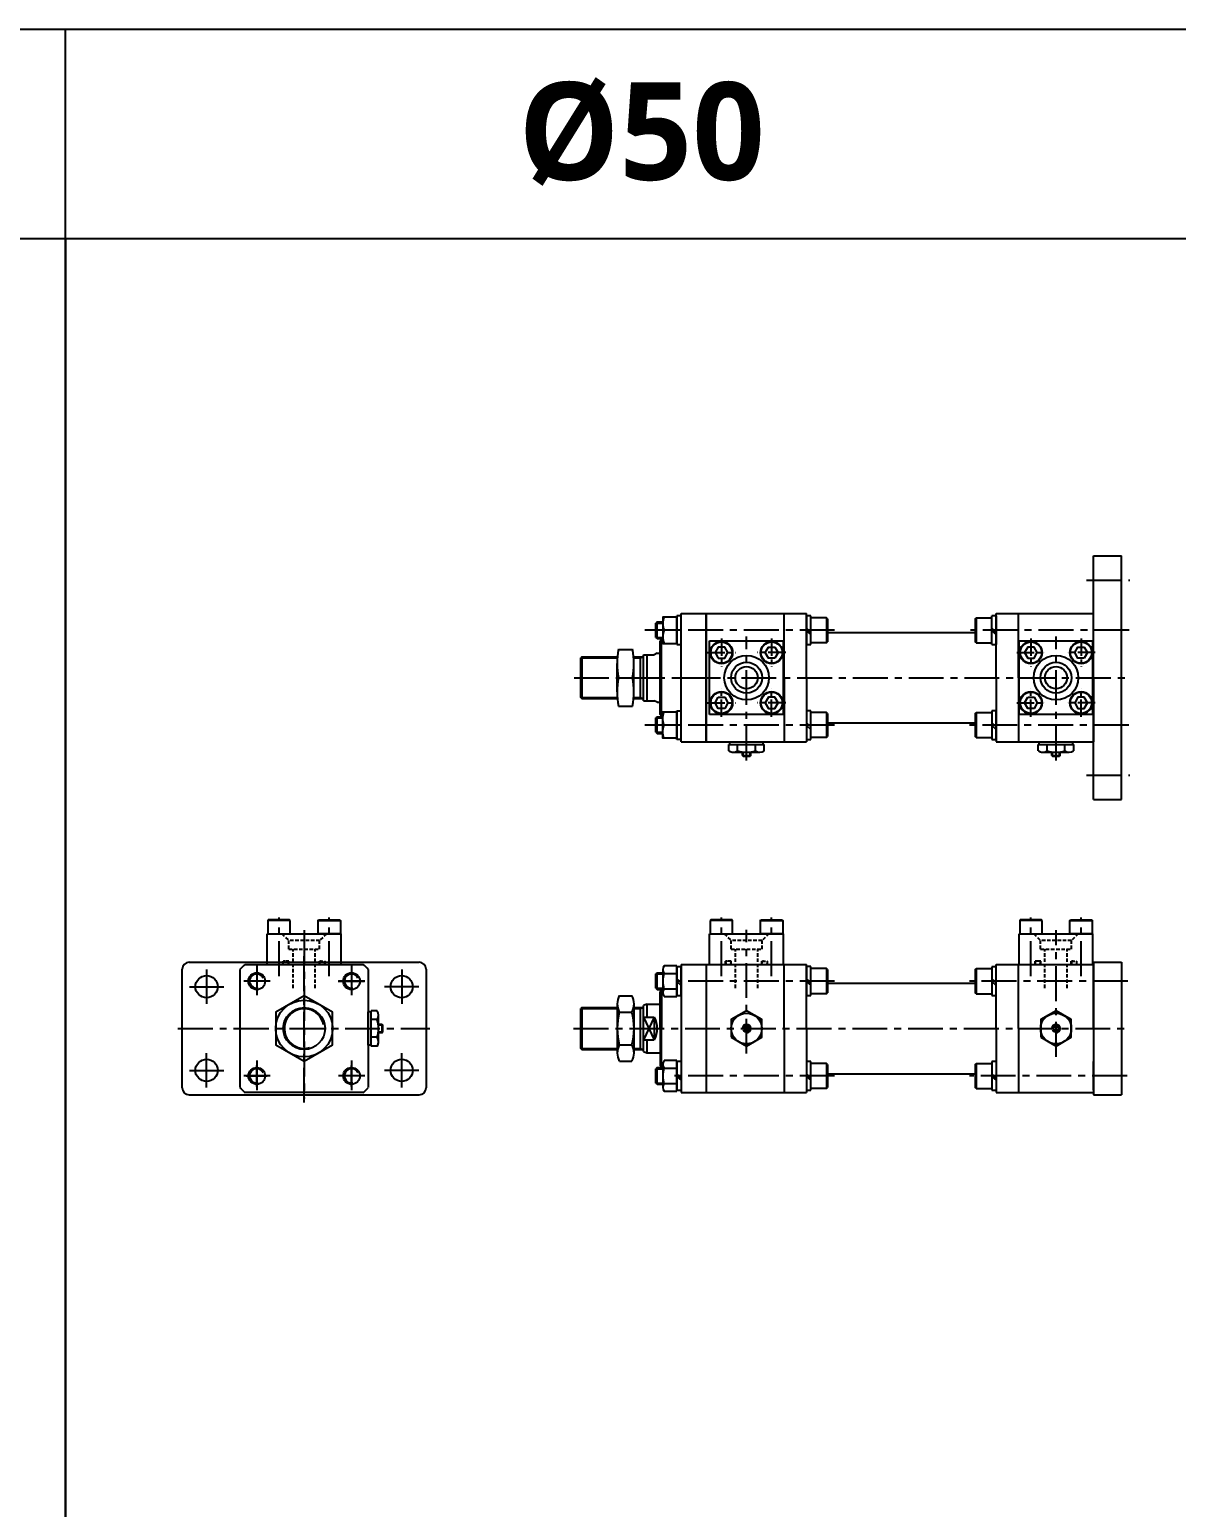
# Model space of a CAD drawing. Extents: x -819 to 9283, y 0 to 5329.
# Drawn here: x 945 to 1768, y 4268 to 5329 of the extents above; entities that cross this region are included whole.
import ezdxf

# ---------------------------------------------------------------- set-up
doc = ezdxf.new("R2010")
doc.units = 0
doc.header["$LTSCALE"] = 10
doc.header["$MEASUREMENT"] = 0
for name, pattern in [('CENTER', [2, 1.25, -0.25, 0.25, -0.25]), ('CENTERX2', [4, 2.5, -0.5, 0.5, -0.5]), ('HIDDEN', [0.375, 0.25, -0.125])]:
    doc.linetypes.add(name, pattern=pattern)
doc.layers.get('0').update_dxf_attribs({"linetype": 'CONTINUOUS'})
doc.layers.get('DEFPOINTS').update_dxf_attribs({"linetype": 'CONTINUOUS'})
for name, color, linetype in [('CEN', 1, 'CENTERX2'), ('CENTER', 1, 'CENTER'), ('DIM', 2, 'CONTINUOUS'), ('ML', 7, 'CONTINUOUS')]:
    doc.layers.add(name, color=color, linetype=linetype)
doc.styles.add('문자', font='romans.shx')

msp = doc.modelspace()

# ---------------------------------------------------------------- linework, layer by layer
for p, q in [((5585.1, 5328.6), (0, 5328.6)), ((971, 3208.2), (971, 5328.6)), ((971, 5178.6), (0, 5178.6)), ((1792, 5178.6), (971, 5178.6)), ((971, 5178.6), (971, 3208.2)), ((2613, 5178.6), (971, 5178.6)), ((1505.5, 4887.4), (1505.5, 4908)), ((1635.5, 4887.4), (1635.5, 4908)), ((1505.5, 4819.4), (1505.5, 4840)), ((1638.5, 4819.4), (1638.5, 4840)), ((1456.5, 4807.8), (1457, 4807.3)), ((1456.5, 4807.8), (1462.5, 4807.8)), ((1457, 4807.3), (1462, 4807.3)), ((1462.5, 4807.8), (1462, 4807.3)), ((1678.5, 4807.8), (1679, 4807.3)), ((1678.5, 4807.8), (1684.5, 4807.8)), ((1679, 4807.3), (1684, 4807.3)), ((1684.5, 4807.8), (1684, 4807.3)), ((1505.5, 4635.8), (1505.5, 4656.4)), ((1198, 4609), (1198, 4615)), ((1198, 4615), (1198.5, 4614.5)), ((1198.5, 4609.5), (1198.5, 4614.5)), ((1198, 4609), (1198.5, 4609.5)), ((1505.5, 4567.7), (1505.5, 4588.3))]:
    msp.add_line(p, q)
at = {"color": 7, "linetype": 'Continuous'}
for p, q in [((1446.8, 4811.3), (1446.8, 4815.7)), ((1446.8, 4815.7), (1459.5, 4815.7)), ((1447.5, 4817.7), (1471.5, 4817.7)), ((1447.5, 4815.7), (1447.5, 4817.7)), ((1453.1, 4811.3), (1453.1, 4815.7)), ((1459.5, 4815.7), (1472.2, 4815.7)), ((1465.8, 4811.3), (1465.8, 4815.7)), ((1471.5, 4815.7), (1471.5, 4817.7)), ((1472.2, 4811.3), (1472.2, 4815.7)), ((1668.8, 4811.3), (1668.8, 4815.7)), ((1668.8, 4815.7), (1681.5, 4815.7)), ((1669.5, 4817.7), (1693.5, 4817.7)), ((1669.5, 4815.7), (1669.5, 4817.7)), ((1675.1, 4811.3), (1675.1, 4815.7)), ((1681.5, 4815.7), (1694.2, 4815.7)), ((1687.8, 4811.3), (1687.8, 4815.7)), ((1693.5, 4815.7), (1693.5, 4817.7)), ((1694.2, 4811.3), (1694.2, 4815.7)), ((1450, 4810.3), (1469, 4810.3)), ((1457, 4807.3), (1457, 4810.3)), ((1462, 4807.3), (1462, 4810.3)), ((1672, 4810.3), (1691, 4810.3)), ((1679, 4807.3), (1679, 4810.3)), ((1684, 4807.3), (1684, 4810.3)), ((1188.1, 4600), (1188.1, 4624)), ((1190.1, 4624), (1188.1, 4624)), ((1194.5, 4624.7), (1190.1, 4624.7)), ((1190.1, 4612), (1190.1, 4624.7)), ((1194.5, 4618.4), (1190.1, 4618.4)), ((1190.1, 4599.3), (1190.1, 4612)), ((1195.5, 4602.5), (1195.5, 4621.6)), ((1198.5, 4614.5), (1195.5, 4614.5)), ((1194.5, 4605.7), (1190.1, 4605.7)), ((1198.5, 4609.5), (1195.5, 4609.5)), ((1190.1, 4600), (1188.1, 4600)), ((1194.5, 4599.3), (1190.1, 4599.3))]:
    msp.add_line(p, q, dxfattribs=at)
at = {"color": 3}
for p, q in [((1456.5, 4807.8), (1456.5, 4810.3)), ((1462.5, 4807.8), (1462.5, 4810.3)), ((1678.5, 4807.8), (1678.5, 4810.3)), ((1684.5, 4807.8), (1684.5, 4810.3)), ((1198, 4615), (1195.5, 4615)), ((1198, 4609), (1195.5, 4609))]:
    msp.add_line(p, q, dxfattribs=at)
at = {"color": 7, "linetype": 'Continuous'}
for points in [[(1448.5, 4605.7), (1459.5, 4599.3), (1470.5, 4605.7), (1470.5, 4618.4), (1459.5, 4624.7), (1448.5, 4618.4)], [(1670.5, 4605.7), (1681.5, 4599.3), (1692.5, 4605.7), (1692.5, 4618.4), (1681.5, 4624.7), (1670.5, 4618.4)], [(1458.6, 4613.5), (1457.8, 4612), (1458.6, 4610.5), (1460.4, 4610.5), (1461.2, 4612), (1460.4, 4613.5)], [(1680.6, 4613.5), (1679.8, 4612), (1680.6, 4610.5), (1682.4, 4610.5), (1683.2, 4612), (1682.4, 4613.5)]]:
    msp.add_lwpolyline(points, close=True, dxfattribs=at)
for centre, radius in [((1459.5, 4612), 11), ((1681.5, 4612), 11), ((1459.5, 4612), 2.5), ((1681.5, 4612), 2.5)]:
    msp.add_circle(centre, radius, dxfattribs=at)
for centre, radius, start, end in [((1450, 4815.9), 5.62, 235.6158, 270), ((1450, 4815.9), 5.62, 235.6158, 304.3842), ((1459.5, 4831.3), 21, 252.412, 270), ((1459.5, 4831.3), 21, 270, 287.588), ((1469, 4815.9), 5.62, 235.6158, 304.3842), ((1672, 4815.9), 5.62, 235.6158, 270), ((1672, 4815.9), 5.62, 235.6158, 304.3842), ((1681.5, 4831.3), 21, 252.412, 270), ((1681.5, 4831.3), 21, 270, 287.588), ((1691, 4815.9), 5.62, 235.6158, 304.3842), ((1189.8, 4621.6), 5.62, 325.6158, 34.3842), ((1174.5, 4612), 21, 0, 17.588), ((1174.5, 4612), 21, 342.412, 0), ((1189.8, 4602.5), 5.62, 325.6158, 34.3842), ((1189.8, 4602.5), 5.62, 325.6158, 0)]:
    msp.add_arc(centre, radius, start, end, dxfattribs=at)
at = {"layer": 'CEN'}
for p, q in [((1703.5, 4933.7), (1734.5, 4933.7)), ((1522.6, 4897.7), (1386.4, 4897.7)), ((1459.5, 4804.2), (1459.5, 4893.2)), ((1734, 4897.7), (1620.2, 4897.7)), ((1681.5, 4804.2), (1681.5, 4893.2)), ((1335.8, 4863.7), (1732.5, 4863.7)), ((1407.5, 4863.7), (1436.5, 4863.7)), ((1522.6, 4829.7), (1386.4, 4829.7)), ((1733.7, 4829.7), (1619.5, 4829.7)), ((1703.5, 4793.7), (1734.5, 4793.7)), ((1124.1, 4649.6), (1124.1, 4691.6)), ((1160.1, 4649.6), (1160.1, 4691.6)), ((1441.5, 4649.6), (1441.5, 4691.6)), ((1477.5, 4649.6), (1477.5, 4691.6)), ((1663.5, 4649.6), (1663.5, 4691.6)), ((1699.5, 4649.6), (1699.5, 4691.6)), ((1142.1, 4682.6), (1142.1, 4561.7)), ((1459.5, 4594), (1459.5, 4682.8)), ((1681.5, 4591.7), (1681.5, 4682.5)), ((1142.1, 4558.9), (1142.1, 4665.2)), ((1072.1, 4654.3), (1072.1, 4629.7)), ((1108.1, 4657), (1108.1, 4635.9)), ((1176.1, 4657), (1176.1, 4635.9)), ((1176.1, 4657), (1176.1, 4635.9)), ((1212.1, 4654.3), (1212.1, 4629.7)), ((1117.6, 4646), (1098.8, 4646)), ((1166.5, 4646), (1185.3, 4646)), ((1185.6, 4646), (1166.8, 4646)), ((1522.6, 4646), (1409.7, 4646)), ((1733.1, 4646), (1619.5, 4646)), ((1059.8, 4642), (1084.4, 4642)), ((1224.4, 4642), (1199.8, 4642)), ((1051.5, 4612), (1232.3, 4612)), ((1091.8, 4612), (1192.4, 4612)), ((1335.4, 4612), (1732.5, 4612)), ((1072.1, 4569.7), (1072.1, 4594.3)), ((1212.1, 4569.7), (1212.1, 4594.3)), ((1059.8, 4582), (1084.4, 4582)), ((1108.1, 4589), (1108.1, 4567.9)), ((1108.1, 4570.5), (1108.1, 4585.5)), ((1176.1, 4589), (1176.1, 4567.9)), ((1176.1, 4570.5), (1176.1, 4585.5)), ((1224.4, 4582), (1199.8, 4582)), ((1117.6, 4578), (1098.8, 4578)), ((1100.6, 4578), (1115.6, 4578)), ((1185.6, 4578), (1166.8, 4578)), ((1183.6, 4578), (1168.6, 4578)), ((1522.6, 4578), (1407.8, 4578)), ((1732.5, 4578), (1619.5, 4578))]:
    msp.add_line(p, q, dxfattribs=at)
at = {"layer": 'CEN', "color": 6, "linetype": 'HIDDEN'}
for p, q in [((1115.6, 4658), (1115.6, 4659.5)), ((1168.6, 4658), (1168.6, 4659.5))]:
    msp.add_line(p, q, dxfattribs=at)
at = {"layer": 'CENTER'}
for p, q in [((1441.5, 4891.8), (1441.5, 4871.6)), ((1477.5, 4891.8), (1477.5, 4871.6)), ((1663.5, 4891.8), (1663.5, 4871.6)), ((1699.5, 4891.8), (1699.5, 4871.6)), ((1431.4, 4881.7), (1451.6, 4881.7)), ((1487.6, 4881.7), (1467.4, 4881.7)), ((1653.4, 4881.7), (1673.6, 4881.7)), ((1709.6, 4881.7), (1689.4, 4881.7)), ((1441.5, 4835.6), (1441.5, 4855.8)), ((1477.5, 4835.6), (1477.5, 4855.8)), ((1663.5, 4835.6), (1663.5, 4855.8)), ((1699.5, 4835.6), (1699.5, 4855.8)), ((1431.4, 4845.7), (1451.6, 4845.7)), ((1487.6, 4845.7), (1467.4, 4845.7)), ((1653.4, 4845.7), (1673.6, 4845.7)), ((1709.6, 4845.7), (1689.4, 4845.7))]:
    msp.add_line(p, q, dxfattribs=at)
at = {"layer": 'DEFPOINTS', "color": 0, "linetype": 'ByBlock'}
for p in [(1398.5, 4891.2), (1398.5, 4836.2), (1398.5, 4639.5), (1385.5, 4595.5), (1398.5, 4584.5)]:
    msp.add_point(p, dxfattribs=at)
at = {"layer": 'DIM'}
for p, q in [((1394.4, 4902.8), (1399.4, 4902.8)), ((1394.4, 4892.6), (1399.4, 4892.6)), ((1340.5, 4877.9), (1366.8, 4877.9)), ((1378.5, 4877.9), (1383.5, 4877.9)), ((1383.5, 4877.9), (1384.8, 4878.7)), ((1340.5, 4849.4), (1366.8, 4849.4)), ((1378.5, 4849.4), (1383.5, 4849.4)), ((1383.5, 4849.4), (1384.8, 4848.7)), ((1394.4, 4834.8), (1399.4, 4834.8)), ((1394.4, 4824.6), (1399.4, 4824.6)), ((1394.5, 4651.2), (1399.5, 4651.2)), ((1394.5, 4640.9), (1399.5, 4640.9)), ((1340.5, 4626.3), (1366.8, 4626.3)), ((1378.8, 4626.3), (1383.5, 4626.3)), ((1383.5, 4626.3), (1384.8, 4627)), ((1393.3, 4620.1), (1385.5, 4603.9)), ((1385.5, 4620.1), (1393.3, 4603.9)), ((1340.5, 4597.8), (1366.8, 4597.8)), ((1378.8, 4597.8), (1383.5, 4597.8)), ((1383.5, 4597.8), (1384.8, 4597)), ((1394.5, 4583.2), (1399.5, 4583.2)), ((1394.5, 4572.9), (1399.5, 4572.9))]:
    msp.add_line(p, q, dxfattribs=at)
for centre, radius, start, end in [((1108.1, 4646), 5.13, 25.5752, 281.265), ((1176.1, 4646), 5.13, 25.5752, 281.265), ((1142.1, 4612), 14.2, 10.3774, 286.8319), ((1459.5, 4612), 3, 270, 180), ((1681.5, 4612), 3, 270, 180), ((1108.1, 4578), 5.13, 25.5752, 281.265), ((1176.1, 4578), 5.13, 25.5752, 281.265)]:
    msp.add_arc(centre, radius, start, end, dxfattribs=at)
at = {"layer": 'ML'}
for p, q in [((1708.5, 4776.2), (1708.5, 4951.2)), ((1708.5, 4951.2), (1728.5, 4951.2)), ((1728.5, 4776.2), (1728.5, 4951.2)), ((1412.5, 4909.7), (1502.5, 4909.7)), ((1412.5, 4817.7), (1412.5, 4909.7)), ((1430.5, 4909.7), (1430.5, 4817.7)), ((1430.5, 4817.7), (1430.5, 4909.7)), ((1486.5, 4863.7), (1486.5, 4909.7)), ((1502.5, 4863.7), (1502.5, 4909.7)), ((1502.5, 4863.7), (1502.5, 4909.7)), ((1638.5, 4863.7), (1638.5, 4909.7)), ((1638.5, 4909.7), (1708.5, 4909.7)), ((1654.5, 4863.7), (1654.5, 4909.7)), ((1708.5, 4863.7), (1708.5, 4909.7)), ((1395.3, 4903.7), (1394.4, 4902.8)), ((1394.4, 4892.6), (1394.4, 4902.8)), ((1395.3, 4891.7), (1395.3, 4903.7)), ((1395.3, 4903.7), (1399.4, 4903.7)), ((1409.5, 4887.4), (1409.5, 4908)), ((1409.5, 4908), (1409.5, 4887.4)), ((1412.5, 4908), (1409.5, 4908)), ((1502.5, 4908), (1502.5, 4887.4)), ((1505.5, 4908), (1502.5, 4908)), ((1502.5, 4899.2), (1505.5, 4896.4)), ((1516.8, 4906.7), (1505.5, 4906.7)), ((1516.8, 4906.7), (1516.8, 4888.7)), ((1517.5, 4906), (1516.8, 4906.7)), ((1517.5, 4906), (1517.5, 4889.4)), ((1623.5, 4906), (1624.2, 4906.7)), ((1623.5, 4906), (1623.5, 4889.4)), ((1624.2, 4906.7), (1635.5, 4906.7)), ((1624.2, 4906.7), (1624.2, 4888.7)), ((1638.5, 4908), (1635.5, 4908)), ((1635.5, 4899.2), (1638.5, 4896.4)), ((1638.5, 4908), (1638.5, 4887.4)), ((1708.5, 4887.4), (1708.5, 4908)), ((1394.4, 4892.6), (1395.3, 4891.7)), ((1395.3, 4891.7), (1399.4, 4891.7)), ((1398.5, 4891.2), (1397.5, 4890.2)), ((1397.5, 4837.2), (1397.5, 4890.2)), ((1398.5, 4836.2), (1398.5, 4891.2)), ((1398.5, 4891.2), (1399.5, 4891.2)), ((1409.5, 4897.7), (1400.3, 4897.7)), ((1433, 4890.2), (1486, 4890.2)), ((1433, 4837.2), (1433, 4890.2)), ((1486, 4890.2), (1486, 4837.2)), ((1486, 4837.2), (1486, 4890.2)), ((1502.5, 4897.4), (1505.5, 4894.6)), ((1516.8, 4888.7), (1505.5, 4888.7)), ((1516.8, 4888.7), (1517.5, 4889.4)), ((1517.5, 4896.2), (1623.5, 4896.2)), ((1624.2, 4888.7), (1623.5, 4889.4)), ((1624.2, 4888.7), (1635.5, 4888.7)), ((1635.5, 4897.4), (1638.5, 4894.6)), ((1655, 4890.2), (1708, 4890.2)), ((1655, 4837.2), (1655, 4890.2)), ((1708, 4837.2), (1708, 4890.2)), ((1708, 4890.2), (1708, 4837.2)), ((1341.2, 4878.7), (1340.5, 4877.9)), ((1340.5, 4849.4), (1340.5, 4877.9)), ((1341.2, 4878.7), (1341.2, 4848.7)), ((1341.2, 4878.7), (1366.9, 4878.7)), ((1367.7, 4884), (1377.7, 4884)), ((1378.4, 4878.7), (1385.5, 4878.7)), ((1383.5, 4848.7), (1383.5, 4878.7)), ((1385.5, 4847.2), (1385.5, 4880.2)), ((1385.5, 4880.2), (1393.3, 4880.2)), ((1388, 4880.2), (1388, 4863.7)), ((1395.3, 4881.2), (1393.3, 4880.2)), ((1395.3, 4881.2), (1397.5, 4881.2)), ((1409.5, 4887.4), (1412.5, 4887.4)), ((1502.5, 4887.4), (1505.5, 4887.4)), ((1635.5, 4887.4), (1638.5, 4887.4)), ((1366.7, 4853.5), (1366.7, 4873.9)), ((1378.7, 4853.5), (1378.7, 4873.9)), ((1367.7, 4863.7), (1377.7, 4863.7)), ((1388, 4863.7), (1388, 4847.2)), ((1486.5, 4863.7), (1486.5, 4817.7)), ((1502.5, 4863.7), (1502.5, 4817.7)), ((1502.5, 4863.7), (1502.5, 4817.7)), ((1638.5, 4863.7), (1638.5, 4817.7)), ((1654.5, 4863.7), (1654.5, 4817.7)), ((1708.5, 4863.7), (1708.5, 4817.7)), ((1341.2, 4848.7), (1340.5, 4849.4)), ((1340.5, 4849.4), (1341.2, 4848.7)), ((1341.2, 4848.7), (1366.8, 4848.7)), ((1341.2, 4848.7), (1366.9, 4848.7)), ((1378.4, 4848.7), (1385.5, 4848.7)), ((1378.8, 4848.7), (1385.5, 4848.7)), ((1385.5, 4847.2), (1393.3, 4847.2)), ((1395.3, 4846.2), (1393.3, 4847.2)), ((1395.3, 4846.2), (1397.5, 4846.2)), ((1367.7, 4843.3), (1377.7, 4843.3)), ((1395.3, 4835.7), (1394.4, 4834.8)), ((1394.4, 4824.6), (1394.4, 4834.8)), ((1395.3, 4823.7), (1395.3, 4835.7)), ((1395.3, 4835.7), (1399.4, 4835.7)), ((1398.5, 4836.2), (1397.5, 4837.2)), ((1398.5, 4836.2), (1399.5, 4836.2)), ((1409.5, 4840), (1409.5, 4819.4)), ((1409.5, 4819.4), (1409.5, 4840)), ((1409.5, 4840), (1412.5, 4840)), ((1486, 4837.2), (1433, 4837.2)), ((1502.5, 4840), (1502.5, 4819.4)), ((1505.5, 4840), (1502.5, 4840)), ((1516.8, 4838.7), (1505.5, 4838.7)), ((1516.8, 4838.7), (1516.8, 4820.7)), ((1517.5, 4838), (1516.8, 4838.7)), ((1517.5, 4838), (1517.5, 4821.4)), ((1623.5, 4838), (1624.2, 4838.7)), ((1623.5, 4838), (1623.5, 4821.4)), ((1624.2, 4838.7), (1635.5, 4838.7)), ((1624.2, 4838.7), (1624.2, 4820.7)), ((1635.5, 4840), (1635.5, 4819.4)), ((1638.5, 4840), (1635.5, 4840)), ((1708, 4837.2), (1655, 4837.2)), ((1708.5, 4840), (1708.5, 4819.4)), ((1394.4, 4824.6), (1395.3, 4823.7)), ((1409.5, 4829.7), (1400.3, 4829.7)), ((1502.5, 4831.2), (1505.5, 4828.4)), ((1502.5, 4829.4), (1505.5, 4826.6)), ((1517.5, 4831.2), (1623.5, 4831.2)), ((1635.5, 4831.2), (1638.5, 4828.4)), ((1635.5, 4829.4), (1638.5, 4826.6)), ((1395.3, 4823.7), (1399.4, 4823.7)), ((1412.5, 4819.4), (1409.5, 4819.4)), ((1412.5, 4817.7), (1502.5, 4817.7)), ((1502.5, 4819.4), (1505.5, 4819.4)), ((1516.8, 4820.7), (1505.5, 4820.7)), ((1516.8, 4820.7), (1517.5, 4821.4)), ((1624.2, 4820.7), (1623.5, 4821.4)), ((1624.2, 4820.7), (1635.5, 4820.7)), ((1635.5, 4819.4), (1638.5, 4819.4)), ((1638.5, 4817.7), (1708.5, 4817.7)), ((1708.5, 4776.2), (1728.5, 4776.2)), ((1116.4, 4690), (1116.1, 4689.4)), ((1132.1, 4689.4), (1116.1, 4689.4)), ((1116.1, 4689.4), (1116.1, 4680)), ((1131.7, 4690), (1116.4, 4690)), ((1132.1, 4689.4), (1131.7, 4690)), ((1132.1, 4680), (1132.1, 4689.4)), ((1152.1, 4689.4), (1152.4, 4690)), ((1152.1, 4689.4), (1168.1, 4689.4)), ((1152.1, 4680), (1152.1, 4689.4)), ((1152.4, 4690), (1167.7, 4690)), ((1167.7, 4690), (1168.1, 4689.4)), ((1168.1, 4689.4), (1168.1, 4680)), ((1433.8, 4690), (1433.5, 4689.4)), ((1433.5, 4689.4), (1433.5, 4680)), ((1449.5, 4689.4), (1433.5, 4689.4)), ((1449.1, 4690), (1433.8, 4690)), ((1449.5, 4689.4), (1449.1, 4690)), ((1449.5, 4680), (1449.5, 4689.4)), ((1469.5, 4689.4), (1469.8, 4690)), ((1469.5, 4680), (1469.5, 4689.4)), ((1469.5, 4689.4), (1485.5, 4689.4)), ((1469.8, 4690), (1485.1, 4690)), ((1485.1, 4690), (1485.5, 4689.4)), ((1485.5, 4689.4), (1485.5, 4680)), ((1655.8, 4690), (1655.5, 4689.4)), ((1671.5, 4689.4), (1655.5, 4689.4)), ((1655.5, 4689.4), (1655.5, 4680)), ((1671.1, 4690), (1655.8, 4690)), ((1671.5, 4689.4), (1671.1, 4690)), ((1671.5, 4680), (1671.5, 4689.4)), ((1691.5, 4689.4), (1691.8, 4690)), ((1691.5, 4689.4), (1707.5, 4689.4)), ((1691.5, 4680), (1691.5, 4689.4)), ((1691.8, 4690), (1707.1, 4690)), ((1707.1, 4690), (1707.5, 4689.4)), ((1707.5, 4689.4), (1707.5, 4680)), ((1115.6, 4680), (1168.6, 4680)), ((1115.6, 4659.5), (1115.6, 4680)), ((1168.1, 4680), (1152.1, 4680)), ((1168.6, 4659.5), (1168.6, 4680)), ((1433, 4680), (1486, 4680)), ((1433, 4658), (1433, 4680)), ((1485.5, 4680), (1469.5, 4680)), ((1486, 4658), (1486, 4680)), ((1655, 4680), (1708, 4680)), ((1655, 4658), (1655, 4680)), ((1707.5, 4680), (1691.5, 4680)), ((1708, 4658), (1708, 4680)), ((1054.6, 4569.5), (1054.6, 4654.5)), ((1059.6, 4659.5), (1224.6, 4659.5)), ((1096.1, 4569.6), (1096.1, 4654.4)), ((1099.7, 4658), (1184.5, 4658)), ((1188.1, 4654.4), (1188.1, 4569.6)), ((1229.6, 4654.5), (1229.6, 4569.5)), ((1409.5, 4657), (1400.3, 4657)), ((1409.5, 4635.1), (1409.5, 4657)), ((1412.5, 4656.3), (1409.5, 4656.3)), ((1409.5, 4656.3), (1409.5, 4635.7)), ((1412.5, 4658), (1502.5, 4658)), ((1412.5, 4658), (1412.5, 4566)), ((1412.5, 4635.7), (1412.5, 4656.3)), ((1430.5, 4658), (1430.5, 4566)), ((1430.5, 4658), (1430.5, 4566)), ((1486.5, 4612), (1486.5, 4658)), ((1502.5, 4612), (1502.5, 4658)), ((1502.5, 4612), (1502.5, 4658)), ((1502.5, 4656.4), (1502.5, 4635.8)), ((1505.5, 4656.4), (1502.5, 4656.4)), ((1516.8, 4655), (1505.5, 4655)), ((1516.8, 4655), (1516.8, 4637)), ((1517.5, 4654.3), (1516.8, 4655)), ((1517.5, 4654.3), (1517.5, 4637.7)), ((1623.5, 4654.3), (1624.2, 4655)), ((1623.5, 4654.3), (1623.5, 4637.7)), ((1624.2, 4655), (1635.5, 4655)), ((1624.2, 4655), (1624.2, 4637)), ((1635.5, 4656.3), (1635.5, 4635.7)), ((1638.5, 4656.3), (1635.5, 4656.3)), ((1638.5, 4658), (1708.5, 4658)), ((1638.5, 4612), (1638.5, 4658)), ((1654.5, 4612), (1654.5, 4658)), ((1708.5, 4659.5), (1708.5, 4564.5)), ((1708.5, 4659.5), (1728.5, 4659.5)), ((1708.5, 4612), (1708.5, 4658)), ((1728.5, 4659.5), (1728.5, 4564.5)), ((1395.4, 4652), (1394.5, 4651.2)), ((1394.5, 4640.9), (1394.5, 4651.2)), ((1395.4, 4652), (1399.5, 4652)), ((1395.4, 4640), (1395.4, 4652)), ((1399.5, 4654.3), (1399.5, 4637.8)), ((1400.3, 4651.5), (1409.5, 4651.5)), ((1409.5, 4647.5), (1412.5, 4644.7)), ((1409.5, 4645.7), (1412.5, 4642.9)), ((1502.5, 4647.5), (1505.5, 4644.7)), ((1502.5, 4645.7), (1505.5, 4643)), ((1517.5, 4644.5), (1623.5, 4644.5)), ((1635.5, 4647.5), (1638.5, 4644.7)), ((1635.5, 4645.7), (1638.5, 4642.9)), ((1368.3, 4635.5), (1377.3, 4635.5)), ((1394.5, 4640.9), (1395.4, 4640)), ((1395.4, 4640), (1399.5, 4640)), ((1398.5, 4639.5), (1397.5, 4638.5)), ((1397.5, 4612), (1397.5, 4638.5)), ((1398.5, 4639.5), (1399.5, 4639.5)), ((1398.5, 4639.5), (1398.5, 4612)), ((1400.3, 4640.5), (1409.5, 4640.5)), ((1400.3, 4635.1), (1409.5, 4635.1)), ((1409.5, 4635.7), (1412.5, 4635.7)), ((1502.5, 4635.8), (1505.5, 4635.8)), ((1516.8, 4637), (1505.5, 4637)), ((1516.8, 4637), (1517.5, 4637.7)), ((1624.2, 4637), (1623.5, 4637.7)), ((1624.2, 4637), (1635.5, 4637)), ((1635.5, 4635.7), (1638.5, 4635.7)), ((1341.2, 4627), (1340.5, 4626.3)), ((1340.5, 4597.8), (1340.5, 4626.3)), ((1341.2, 4627), (1366.8, 4627)), ((1341.2, 4627), (1341.2, 4597)), ((1366.8, 4594.4), (1366.8, 4629.7)), ((1368.3, 4623.8), (1377.3, 4623.8)), ((1378.8, 4594.4), (1378.8, 4629.7)), ((1378.8, 4594.4), (1378.8, 4629.7)), ((1378.8, 4627), (1385.5, 4627)), ((1383.5, 4597), (1383.5, 4627)), ((1388, 4629.5), (1385.5, 4628.5)), ((1385.5, 4595.5), (1385.5, 4628.5)), ((1388, 4629.5), (1397.5, 4629.5)), ((1388, 4629.5), (1388, 4620.1)), ((1385.5, 4620.1), (1393.3, 4620.1)), ((1393.3, 4620.1), (1393.3, 4603.9)), ((1397.5, 4612), (1397.5, 4585.5)), ((1398.5, 4584.5), (1398.5, 4612)), ((1486.5, 4612), (1486.5, 4566)), ((1502.5, 4612), (1502.5, 4566)), ((1502.5, 4612), (1502.5, 4566)), ((1638.5, 4612), (1638.5, 4566)), ((1654.5, 4612), (1654.5, 4566)), ((1708.5, 4612), (1708.5, 4566)), ((1385.5, 4603.9), (1393.3, 4603.9)), ((1388, 4603.9), (1388, 4594.5)), ((1340.5, 4597.8), (1341.2, 4597)), ((1341.2, 4597), (1340.5, 4597.8)), ((1341.2, 4597), (1366.8, 4597)), ((1341.2, 4597), (1366.8, 4597)), ((1368.3, 4600.3), (1377.3, 4600.3)), ((1378.8, 4597), (1385.5, 4597)), ((1378.8, 4597), (1385.5, 4597)), ((1385.5, 4595.5), (1388, 4594.5)), ((1388, 4594.5), (1397.5, 4594.5)), ((1368.3, 4588.5), (1377.3, 4588.5)), ((1395.4, 4584), (1394.5, 4583.2)), ((1394.5, 4572.9), (1394.5, 4583.2)), ((1395.4, 4572), (1395.4, 4584)), ((1395.4, 4584), (1399.5, 4584)), ((1398.5, 4584.5), (1397.5, 4585.5)), ((1398.5, 4584.5), (1399.5, 4584.5)), ((1399.5, 4586.3), (1399.5, 4569.8)), ((1409.5, 4589), (1400.3, 4589)), ((1400.3, 4583.5), (1409.5, 4583.5)), ((1409.5, 4567.1), (1409.5, 4589)), ((1409.5, 4588.3), (1409.5, 4567.7)), ((1412.5, 4588.3), (1409.5, 4588.3)), ((1502.5, 4588.3), (1502.5, 4567.7)), ((1505.5, 4588.3), (1502.5, 4588.3)), ((1516.8, 4587), (1505.5, 4587)), ((1516.8, 4587), (1516.8, 4569)), ((1517.5, 4586.3), (1516.8, 4587)), ((1517.5, 4586.3), (1517.5, 4569.7)), ((1623.5, 4586.3), (1624.2, 4587)), ((1623.5, 4586.3), (1623.5, 4569.7)), ((1624.2, 4587), (1624.2, 4569)), ((1624.2, 4587), (1635.5, 4587)), ((1635.5, 4588.3), (1635.5, 4567.7)), ((1638.5, 4588.3), (1635.5, 4588.3)), ((1708.5, 4567.7), (1708.5, 4588.3)), ((1394.5, 4572.9), (1395.4, 4572)), ((1395.4, 4572), (1399.5, 4572)), ((1400.3, 4572.5), (1409.5, 4572.5)), ((1409.5, 4579.5), (1412.5, 4576.7)), ((1409.5, 4577.7), (1412.5, 4574.9)), ((1502.5, 4579.5), (1505.5, 4576.7)), ((1502.5, 4577.7), (1505.5, 4574.9)), ((1516.8, 4569), (1517.5, 4569.7)), ((1517.5, 4579.5), (1623.5, 4579.5)), ((1624.2, 4569), (1623.5, 4569.7)), ((1635.5, 4579.5), (1638.5, 4576.7)), ((1635.5, 4577.7), (1638.5, 4574.9)), ((1059.6, 4564.5), (1224.6, 4564.5)), ((1184.5, 4566), (1099.7, 4566)), ((1400.3, 4567.1), (1409.5, 4567.1)), ((1409.5, 4567.7), (1412.5, 4567.7)), ((1412.5, 4566), (1502.5, 4566)), ((1502.5, 4567.7), (1505.5, 4567.7)), ((1516.8, 4569), (1505.5, 4569)), ((1624.2, 4569), (1635.5, 4569)), ((1635.5, 4567.7), (1638.5, 4567.7)), ((1638.5, 4566), (1708.5, 4566)), ((1708.5, 4564.5), (1728.5, 4564.5))]:
    msp.add_line(p, q, dxfattribs=at)
at = {"layer": 'ML', "color": 2, "linetype": 'HIDDEN'}
for p, q in [((1126.1, 4680), (1131, 4675.1)), ((1158.1, 4680), (1153.2, 4675.1)), ((1443.5, 4680), (1448.4, 4675.1)), ((1475.5, 4680), (1470.6, 4675.1)), ((1665.5, 4680), (1670.4, 4675.1)), ((1697.5, 4680), (1692.6, 4675.1)), ((1153.2, 4675.1), (1131, 4675.1)), ((1131, 4669), (1131, 4675.1)), ((1131, 4669), (1131, 4675.1)), ((1131, 4669), (1153.2, 4669)), ((1134.1, 4641), (1134.1, 4669)), ((1150.1, 4641), (1150.1, 4669)), ((1153.2, 4669), (1153.2, 4675.1)), ((1470.6, 4675.1), (1448.4, 4675.1)), ((1448.4, 4669), (1448.4, 4675.1)), ((1448.4, 4669), (1448.4, 4675.1)), ((1448.4, 4669), (1470.6, 4669)), ((1451.5, 4641), (1451.5, 4669)), ((1467.5, 4641), (1467.5, 4669)), ((1470.6, 4669), (1470.6, 4675.1)), ((1692.6, 4675.1), (1670.4, 4675.1)), ((1670.4, 4669), (1670.4, 4675.1)), ((1670.4, 4669), (1670.4, 4675.1)), ((1670.4, 4669), (1692.6, 4669)), ((1673.5, 4641), (1673.5, 4669)), ((1689.5, 4641), (1689.5, 4669)), ((1692.6, 4669), (1692.6, 4675.1)), ((1127.1, 4658), (1127.1, 4660.4)), ((1131.1, 4660.4), (1127.1, 4660.4)), ((1131.1, 4658), (1131.1, 4660.4)), ((1153.1, 4660.4), (1157.1, 4660.4)), ((1153.1, 4658), (1153.1, 4660.4)), ((1157.1, 4658), (1157.1, 4660.4)), ((1448.5, 4660.4), (1444.5, 4660.4)), ((1444.5, 4658), (1444.5, 4660.4)), ((1448.5, 4658), (1448.5, 4660.4)), ((1470.5, 4660.4), (1474.5, 4660.4)), ((1470.5, 4658), (1470.5, 4660.4)), ((1474.5, 4658), (1474.5, 4660.4)), ((1666.5, 4658), (1666.5, 4660.4)), ((1670.5, 4660.4), (1666.5, 4660.4)), ((1670.5, 4658), (1670.5, 4660.4)), ((1692.5, 4660.4), (1696.5, 4660.4)), ((1692.5, 4658), (1692.5, 4660.4)), ((1696.5, 4658), (1696.5, 4660.4))]:
    msp.add_line(p, q, dxfattribs=at)
at = {"layer": 'ML'}
for points in [[(1409.5, 4907.2), (1399.5, 4907.2), (1399.5, 4888.2), (1409.5, 4888.2)], [(1409.5, 4820.2), (1399.5, 4820.2), (1399.5, 4839.2), (1409.5, 4839.2)], [(1142.1, 4635.5), (1121.7, 4623.8), (1121.7, 4600.3), (1142.1, 4588.5), (1162.4, 4600.3), (1162.4, 4623.8)]]:
    msp.add_lwpolyline(points, close=True, dxfattribs=at)
for points in [[(1400.3, 4907.2, 0.178633), (1400.3, 4897.7, 0.178633), (1400.3, 4888.2)], [(1400.3, 4820.2, -0.178633), (1400.3, 4829.7, -0.178633), (1400.3, 4839.2)]]:
    msp.add_lwpolyline(points, format="xyb", dxfattribs=at)
for points in [[(1439.2, 4877.7), (1443.8, 4877.7), (1446.1, 4881.7), (1443.8, 4885.7), (1439.2, 4885.7), (1436.9, 4881.7), (1439.2, 4877.7)], [(1479.8, 4877.7), (1475.2, 4877.7), (1472.9, 4881.7), (1475.2, 4885.7), (1479.8, 4885.7), (1482.1, 4881.7), (1479.8, 4877.7)], [(1661.2, 4877.7), (1665.8, 4877.7), (1668.1, 4881.7), (1665.8, 4885.7), (1661.2, 4885.7), (1658.9, 4881.7), (1661.2, 4877.7)], [(1701.8, 4877.7), (1697.2, 4877.7), (1694.9, 4881.7), (1697.2, 4885.7), (1701.8, 4885.7), (1704.1, 4881.7), (1701.8, 4877.7)], [(1439.2, 4849.7), (1443.8, 4849.7), (1446.1, 4845.7), (1443.8, 4841.7), (1439.2, 4841.7), (1436.9, 4845.7), (1439.2, 4849.7)], [(1479.8, 4849.7), (1475.2, 4849.7), (1472.9, 4845.7), (1475.2, 4841.7), (1479.8, 4841.7), (1482.1, 4845.7), (1479.8, 4849.7)], [(1661.2, 4849.7), (1665.8, 4849.7), (1668.1, 4845.7), (1665.8, 4841.7), (1661.2, 4841.7), (1658.9, 4845.7), (1661.2, 4849.7)], [(1701.8, 4849.7), (1697.2, 4849.7), (1694.9, 4845.7), (1697.2, 4841.7), (1701.8, 4841.7), (1704.1, 4845.7), (1701.8, 4849.7)]]:
    msp.add_lwpolyline(points, dxfattribs=at)
for centre, radius in [((1441.5, 4881.7), 8), ((1441.5, 4881.7), 7.65), ((1477.5, 4881.7), 8), ((1477.5, 4881.7), 7.65), ((1663.5, 4881.7), 8), ((1663.5, 4881.7), 7.65), ((1699.5, 4881.7), 8), ((1699.5, 4881.7), 7.65), ((1459.5, 4863.7), 16), ((1681.5, 4863.7), 16), ((1459.5, 4863.7), 11.1), ((1459.5, 4863.7), 8), ((1681.5, 4863.7), 11.1), ((1681.5, 4863.7), 8), ((1441.5, 4845.7), 8), ((1441.5, 4845.7), 7.65), ((1477.5, 4845.7), 8), ((1477.5, 4845.7), 7.65), ((1663.5, 4845.7), 8), ((1663.5, 4845.7), 7.65), ((1699.5, 4845.7), 8), ((1699.5, 4845.7), 7.65), ((1072.1, 4642), 8), ((1108.1, 4646), 6), ((1176.1, 4646), 6), ((1212.1, 4642), 8), ((1142.1, 4612), 20.4), ((1142.1, 4612), 15), ((1072.1, 4582), 8), ((1108.1, 4578), 6), ((1176.1, 4578), 6), ((1212.1, 4582), 8)]:
    msp.add_circle(centre, radius, dxfattribs=at)
for centre, radius, start, end in [((1418.9, 4873.9), 52.3, 168.7749, 191.2251), ((1326.4, 4873.9), 52.3, 348.7749, 11.2251), ((1418.9, 4853.5), 52.3, 168.7749, 191.2251), ((1326.4, 4853.5), 52.3, 348.7749, 11.2251), ((1059.6, 4654.5), 5, 90, 180), ((1142.1, 4612), 62.6, 132.6618, 137.3382), ((1142.1, 4612), 62.6, 42.6618, 47.3382), ((1224.6, 4654.5), 5, 0, 90), ((1404.3, 4654.3), 4.86, 145.6158, 214.3842), ((1417.6, 4646), 18.2, 162.412, 197.588), ((1379, 4629.7), 12.3, 151.3546, 208.6454), ((1366.5, 4629.7), 12.3, 331.3546, 28.6454), ((1404.3, 4637.8), 4.86, 145.6158, 214.3842), ((1413.5, 4612), 46.8, 165.45, 194.55), ((1332, 4612), 46.8, 345.45, 14.55), ((1377.6, 4612), 17.8, 332.8362, 27.1638), ((1379, 4594.4), 12.3, 151.3546, 208.6454), ((1366.5, 4594.4), 12.3, 331.3546, 28.6454), ((1404.3, 4586.3), 4.86, 145.6158, 214.3842), ((1417.6, 4578), 18.2, 162.412, 197.588), ((1059.6, 4569.5), 5, 180, 270), ((1142.1, 4612), 62.6, 222.6618, 227.3382), ((1142.1, 4612), 62.6, 312.6618, 317.3382), ((1224.6, 4569.5), 5, 270, 0), ((1404.3, 4569.8), 4.86, 145.6158, 214.3842)]:
    msp.add_arc(centre, radius, start, end, dxfattribs=at)
at = {"layer": 'ML', "color": 2, "linetype": 'HIDDEN'}
for centre, start, end in [((1128.3, 4659.2), 90, 270), ((1129.8, 4659.2), 270, 90), ((1154.3, 4659.2), 90, 270), ((1155.8, 4659.2), 270, 90), ((1445.7, 4659.2), 90, 270), ((1447.2, 4659.2), 270, 90), ((1471.7, 4659.2), 90, 270), ((1473.3, 4659.2), 270, 90), ((1667.7, 4659.2), 90, 270), ((1669.2, 4659.2), 270, 90), ((1693.7, 4659.2), 90, 270), ((1695.3, 4659.2), 270, 90)]:
    msp.add_arc(centre, 1.2, start, end, dxfattribs=at)

# ---------------------------------------------------------------- texts
at = {"insert": (1295.8, 5290.8), "char_height": 70, "attachment_point": 1, "style": '문자'}
msp.add_mtext_dynamic_manual_height_columns('{\\fMalgun Gothic|b1|i0|c129|p50;%%C50}', width=124.533, gutter_width=16, heights=[-75.6], dxfattribs=at)

doc.saveas('drawing.dxf')
